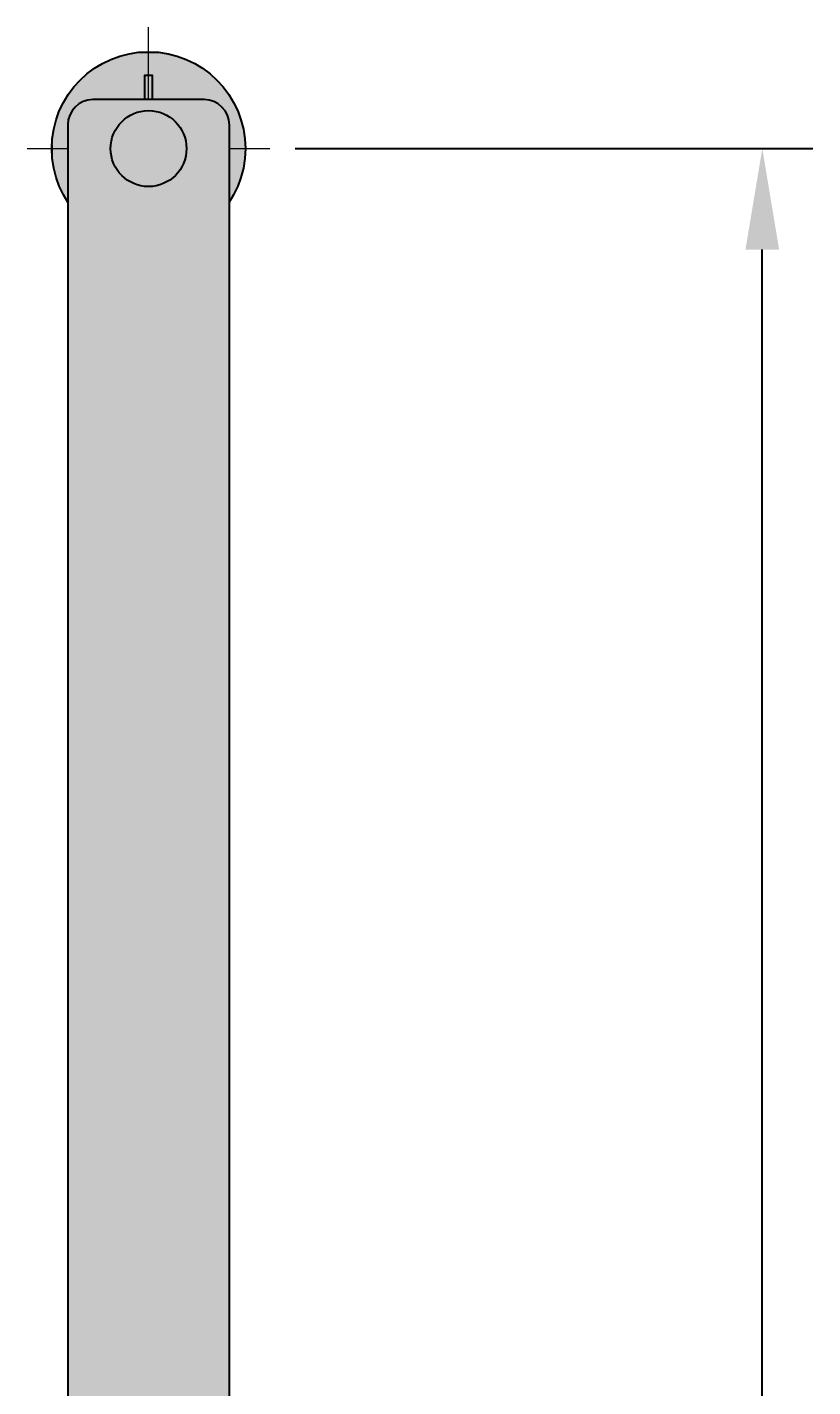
# Model space of a CAD drawing. Header units: millimetres. Extents: x -10760 to 69995, y -15762 to 14828.
# Drawn here: x 60892 to 62447, y -4785 to -2094 of the extents above; entities that cross this region are included whole.
import ezdxf

# ---------------------------------------------------------------- set-up
doc = ezdxf.new("R2010")
doc.units = ezdxf.units.MM
doc.set_wipeout_variables(frame=1)
doc.header["$PDMODE"] = 34
doc.header["$PDSIZE"] = 5
doc.layers.add('DIM', color=63, linetype='Continuous', lineweight=35)
doc.layers.add('Техника. Кран ZTC600V552', color=250, linetype='Continuous')
doc.layers.add('Техника. Кран ZTC600V552 Штрих', color=7, linetype='Continuous', true_color=0xb8d68f)
doc.styles.get("Standard").update_dxf_attribs({"font": ''})
doc.styles.get('Standard').set_extended_font_data('Mipgost')
doc.dimstyles.new('ISO-25', dxfattribs={"dimscale": 80, "dimtxt": 2.5, "dimasz": 2.5, "dimexe": 1.25, "dimexo": 0.625, "dimtad": 1, "dimtxsty": 'Standard', "dimcen": 2.5, "dimadec": 0, "dimazin": 0, "dimtfac": 1, "dimtmove": 0, "dimatfit": 3, "dimfxl": 1, "dimarcsym": 0})

# ---------------------------------------------------------------- blocks, each defined once
blk = doc.blocks.new('ZTC600V552-20200530.16455901')
at = {"color": 0, "linetype": 'ByBlock', "lineweight": -2, "transparency": 16777216}
blk.add_wipeout([(220.0939139130435, 66.77326604590951), (191.22896470923652, 127.79469103305348), (145.89157562082718, 177.8078967955936), (87.98710385883831, 212.5047518398918), (22.503433615391778, 228.8964732701612), (-44.91867967715201, 225.57108018551799), (-108.47150333670196, 202.8150215439572), (-162.6806048220348, 162.58850148376723), (-202.87641868958298, 108.35662757620787), (-225.59648239580568, 44.79092687854239), (-228.8836924017899, -22.633058841500542), (-212.45488883531664, -88.10743561115169), (-177.7252468479963, -145.99224853675895), (-127.68637359892062, -191.30130683598816), (-66.64861157591281, -220.13169370856872), (0.13025378489598854, -229.999963117283), (66.89789910043234, -220.056063529157), (127.9029674809651, -191.15656125166925), (177.89048971677056, -145.79085591465451), (212.55454669009626, -87.86674388736463), (228.90918072702092, -22.373801171998252), (230.00000000000009, -5.684341886080802e-14)], dxfattribs=at)
at = {"layer": 'Техника. Кран ZTC600V552 Штрих', "true_color": 0xadadad, "transparency": 16777216}
h = blk.add_hatch(color=253, dxfattribs=at)
h.dxf.hatch_style = 1
edge = h.paths.add_edge_path()
edge.add_arc((0, 0), 230, 0, 360)
at = {"color": 0, "linetype": 'ByBlock', "lineweight": 5, "transparency": 16777216}
for points in [[(0, 0), (0, 288.2672045014607)], [(-288.2672045014608, 0), (0, 0)], [(0, 0), (288.2672045014608, 0)], [(0, -288.2672045014607), (0, 0)]]:
    blk.add_lwpolyline(points, dxfattribs=at)
at = {"color": 0, "linetype": 'ByBlock', "lineweight": -2, "transparency": 16777216}
for points in [[(9.22455054404884, 75.97117748019454), (9.22455054404884, 173.6035107707744), (-9.224550544044645, 173.6035107707744), (-9.224550544044645, 75.97117748019454)], [(-75.97117748019454, 9.224550544046743), (-173.6035107707744, 9.224550544046743), (-173.6035107707744, -9.224550544046743), (-75.97117748019454, -9.224550544046743)], [(75.97117748019454, 9.224550544046743), (173.6035107707744, 9.224550544046743), (173.6035107707744, -9.224550544046743), (75.97117748019454, -9.224550544046743)], [(9.22455054404884, -75.97117748019454), (9.22455054404884, -173.6035107707744), (-9.224550544044645, -173.6035107707744), (-9.224550544044645, -75.97117748019454)]]:
    blk.add_lwpolyline(points, close=True, dxfattribs=at)
for radius in [230, 75.97117748019454]:
    blk.add_circle((0, 0), radius, dxfattribs=at)
blk = doc.blocks.new('ZTC600V552-20200530.164601')
at = {"color": 0, "linetype": 'ByBlock', "lineweight": -2, "transparency": 16777216}
blk.add_wipeout([(-160, -2912.2687313229762), (160, -2912.2687313229762), (160, 46.814070560263644), (160, 46.814070560263644), (156.19397662556435, 65.94824217851783), (145.3553390593272, 82.16940961959062), (129.1341716182542, 93.00804718582822), (110, 96.81407056026364), (-110.00000000000023, 96.81407056026364), (-110.00000000000023, 96.81407056026364), (-129.13417161825464, 93.00804718582822), (-145.3553390593272, 82.16940961959062), (-156.19397662556435, 65.94824217851783), (-160, 46.814070560263644)], dxfattribs=at)
at = {"layer": 'Техника. Кран ZTC600V552 Штрих', "true_color": 0xadadad, "transparency": 16777216}
h = blk.add_hatch(color=253, dxfattribs=at)
h.dxf.hatch_style = 1
edge = h.paths.add_edge_path()
edge.add_line((-160, 46.81407056026364), (-160, -2912.268731322976))
edge.add_line((-160, -2912.268731322976), (160, -2912.268731322976))
edge.add_line((160, -2912.268731322976), (160, 46.81407056026364))
edge.add_arc((110, 46.81407056026364), 50, 0, 90)
edge.add_line((110, 96.81407056026364), (-110, 96.81407056026364))
edge.add_arc((-110, 46.81407056026364), 50, 90, 180)
at = {"color": 0, "linetype": 'ByBlock', "lineweight": -2, "transparency": 16777216}
blk.add_lwpolyline([(-160, 46.81407056026364), (-160, -2912.268731322976), (160, -2912.268731322976), (160, 46.81407056026364, 0.414213562373095), (110, 96.81407056026364), (-110, 96.81407056026364, 0.414213562373095)], format="xyb", close=True, dxfattribs=at)
blk.add_circle((0, 0), 75.12950752593702, dxfattribs=at)
blk = doc.blocks.new('*U80')
at = {"color": 0, "linetype": 'ByBlock', "lineweight": -2, "transparency": 16777216, "xscale": 0.8333333333333334, "yscale": 0.8333333333333334, "zscale": 0.8333333333333334}
blk.add_blockref('ZTC600V552-20200530.16455901', (3282, 3900), dxfattribs=at)
at = {"color": 0, "linetype": 'ByBlock', "lineweight": -2, "transparency": 16777216}
blk.add_blockref('ZTC600V552-20200530.164601', (3282, 3900), dxfattribs=at)
blk = doc.blocks.new('*D83')
at = {"layer": 'Defpoints', "color": 0, "transparency": 16777216}
for p in [(61372.54052037382, -2334.700116485533), (62347.34908320761, -2334.700116485533), (61040.54052037382, -10134.70011648554)]:
    blk.add_point(p, dxfattribs=at)
at = {"layer": 'DIM', "color": 0, "lineweight": -2, "transparency": 16777216}
for p, q in [((61422.54052037382, -2334.700116485533), (62447.34908320761, -2334.700116485533)), ((62347.34908320761, -9934.700116485534), (62347.34908320761, -2534.700116485533)), ((61090.54052037382, -10134.70011648554), (62447.34908320761, -10134.70011648553))]:
    blk.add_line(p, q, dxfattribs=at)
at = {"layer": 'DIM', "color": 0, "transparency": 16777216}
for points in [[(62314.01574987427, -2534.700116485533), (62380.68241654094, -2534.700116485533), (62347.34908320761, -2334.700116485533)], [(62314.01574987427, -9934.700116485534), (62380.68241654094, -9934.700116485534), (62347.34908320761, -10134.70011648553)]]:
    blk.add_solid(points, dxfattribs=at)
at = {"layer": 'DIM', "color": 0, "transparency": 16777216, "insert": (62188.4730782996, -6234.70011648555), "char_height": 200, "attachment_point": 5, "rotation": 90}
blk.add_mtext('7800', dxfattribs=at)

msp = doc.modelspace()

# ---------------------------------------------------------------- block references
at = {"layer": 'Техника. Кран ZTC600V552', "transparency": 16777216}
msp.add_blockref('*U80', (57850.31784995591, -6234.700116485532), dxfattribs=at)

# ---------------------------------------------------------------- next in the draw order: dimensions: what is measured, and where the dimension line sits
at = {"layer": 'DIM', "transparency": 16777216}
dim = msp.add_linear_dim(base=(62347.34908320761, -2334.700116485533), p1=(61040.54052037379, -10134.70011648553), p2=(61372.54052037379, -2334.700116485532), angle=90, dimstyle='ISO-25', dxfattribs=at)
dim.commit()
dim.dimension.update_dxf_attribs({"geometry": '*D83', "text_midpoint": (62188.4730782996, -6234.70011648555)})

doc.saveas('drawing.dxf')
